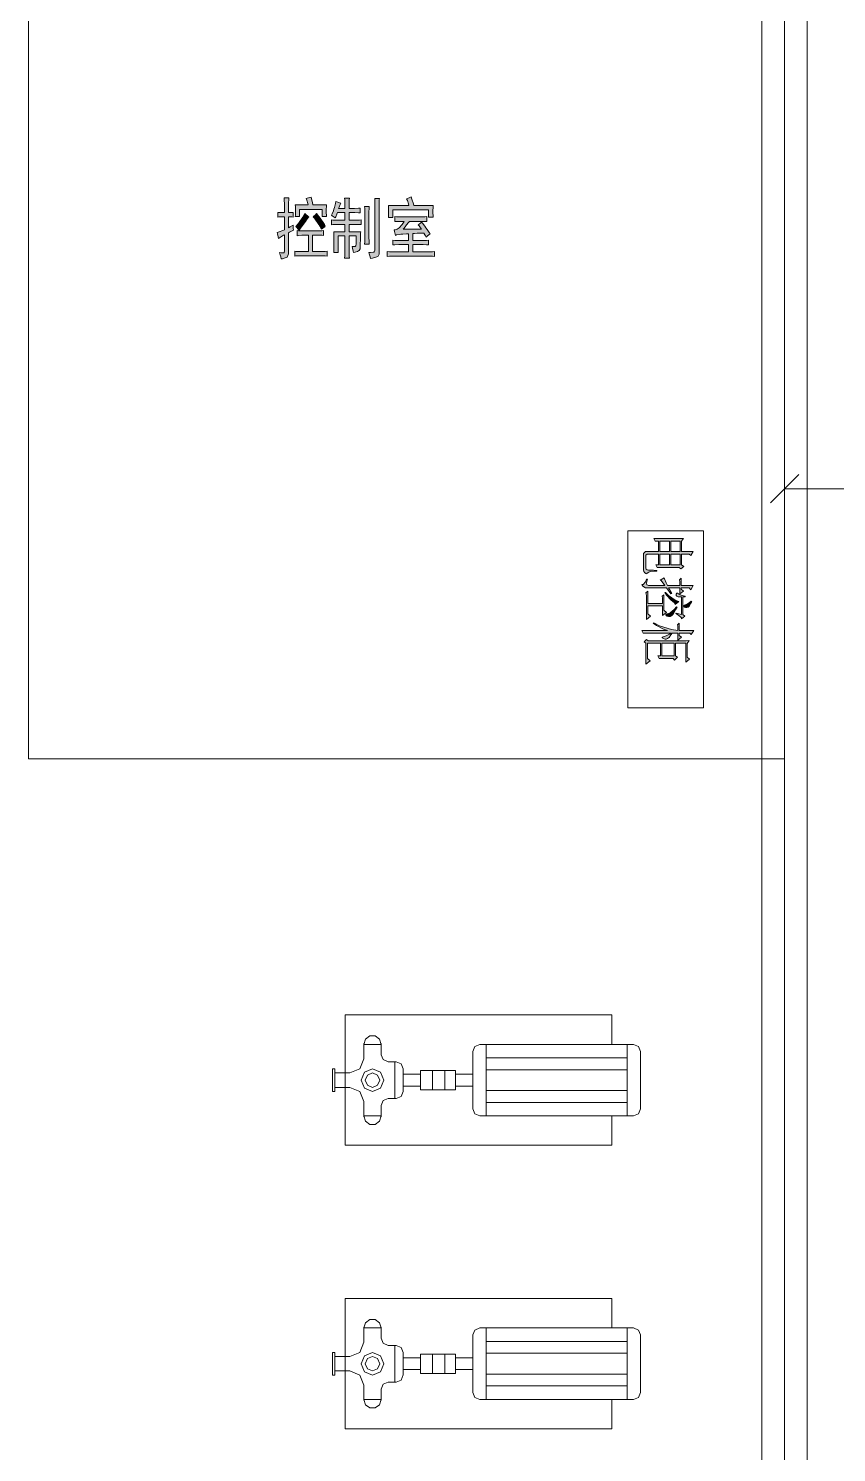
# Model space of a CAD drawing. Header units: millimetres. Extents: x 117 to 78452272, y 10 to 169749766.
# Drawn here: x 78442415 to 78446691, y 169689027 to 169696562 of the extents above; entities that cross this region are included whole.
import ezdxf

# ---------------------------------------------------------------- set-up
doc = ezdxf.new("R2010")
doc.units = ezdxf.units.MM

msp = doc.modelspace()

# ---------------------------------------------------------------- hatches: boundary and pattern name
h = msp.add_hatch(color=0)
h.dxf.hatch_style = 2
h.paths.add_polyline_path([(78443737.767, 169695450.155), (78443736.905, 169695459.636), (78443733.026, 169695476.01), (78443730.01, 169695482.043), (78443741.214, 169695485.921), (78443761.036, 169695492.816), (78443769.224, 169695496.263), (78443769.224, 169695565.21), (78443761.467, 169695565.21), (78443753.28, 169695565.21), (78443739.49, 169695564.348), (78443734.75, 169695563.918), (78443734.75, 169695588.911), (78443739.49, 169695588.48), (78443753.28, 169695587.618), (78443761.467, 169695587.618), (78443769.224, 169695587.618), (78443769.224, 169695619.937), (78443769.224, 169695632.002), (78443768.362, 169695654.841), (78443767.069, 169695666.045), (78443792.924, 169695666.045), (78443792.062, 169695657.857), (78443790.769, 169695637.604), (78443790.769, 169695625.539), (78443790.769, 169695587.618), (78443796.802, 169695587.618), (78443809.299, 169695588.48), (78443815.332, 169695588.911), (78443815.332, 169695563.918), (78443809.299, 169695564.348), (78443796.802, 169695565.21), (78443790.769, 169695565.21), (78443790.769, 169695506.175), (78443799.388, 169695511.777), (78443811.454, 169695519.533), (78443815.332, 169695521.688), (78443815.332, 169695518.671), (78443816.194, 169695505.313), (78443816.625, 169695494.971), (78443809.73, 169695491.523), (78443796.802, 169695484.198), (78443790.769, 169695480.75), (78443790.769, 169695383.794), (78443790.338, 169695369.143), (78443784.306, 169695352.337), (78443779.135, 169695350.182), (78443773.533, 169695348.028), (78443759.743, 169695343.719), (78443751.556, 169695341.995), (78443749.832, 169695353.199), (78443745.092, 169695370.005), (78443742.507, 169695375.607), (78443751.556, 169695373.883), (78443762.76, 169695373.883), (78443765.345, 169695374.745), (78443767.931, 169695376.037), (78443770.085, 169695384.656), (78443769.224, 169695392.412), (78443769.224, 169695469.546), (78443764.914, 169695467.392), (78443748.97, 169695457.481)])
h = msp.add_hatch(color=0)
h.dxf.hatch_style = 2
h.paths.add_polyline_path([(78443895.051, 169695628.124), (78443893.759, 169695635.881), (78443888.588, 169695653.117), (78443885.14, 169695662.167), (78443890.311, 169695663.459), (78443903.239, 169695666.907), (78443910.995, 169695669.061), (78443913.15, 169695660.443), (78443917.89, 169695640.19), (78443920.045, 169695628.124), (78443992.008, 169695628.124), (78443991.146, 169695620.799), (78443990.715, 169695604.424), (78443990.715, 169695596.236), (78443990.715, 169695587.618), (78443991.146, 169695572.967), (78443992.008, 169695566.503), (78443969.6, 169695566.503), (78443969.6, 169695603.131), (78443849.374, 169695603.131), (78443849.374, 169695566.503), (78443826.536, 169695566.503), (78443827.397, 169695573.398), (78443827.828, 169695587.618), (78443827.828, 169695594.513), (78443827.828, 169695602.269), (78443827.397, 169695619.075), (78443826.536, 169695628.124)])
h = msp.add_hatch(color=0)
h.dxf.hatch_style = 2
h.paths.add_polyline_path([(78444066.988, 169695636.743), (78444063.971, 169695629.848), (78444058.369, 169695616.489), (78444055.784, 169695610.026), (78444088.533, 169695610.026), (78444088.533, 169695627.693), (78444088.103, 169695654.841), (78444087.241, 169695664.752), (78444113.096, 169695664.752), (78444112.665, 169695655.703), (78444112.234, 169695628.124), (78444112.234, 169695610.026), (78444129.04, 169695610.026), (78444140.244, 169695610.026), (78444160.497, 169695610.888), (78444169.546, 169695611.318), (78444169.546, 169695586.325), (78444161.789, 169695586.756), (78444141.967, 169695587.618), (78444129.901, 169695587.618), (78444112.234, 169695587.618), (78444112.234, 169695546.681), (78444140.244, 169695546.681), (78444148.862, 169695546.681), (78444166.529, 169695547.543), (78444176.01, 169695548.404), (78444176.01, 169695524.273), (78444112.234, 169695524.273), (78444112.234, 169695486.352), (78444172.993, 169695486.352), (78444172.131, 169695478.165), (78444171.27, 169695454.895), (78444171.27, 169695440.244), (78444170.839, 169695425.162), (78444170.408, 169695405.34), (78444169.977, 169695400.169), (78444169.546, 169695394.998), (78444164.806, 169695387.241), (78444160.497, 169695384.656), (78444155.757, 169695382.07), (78444142.829, 169695377.761), (78444134.642, 169695375.607), (78444133.349, 169695383.363), (78444129.471, 169695399.307), (78444126.885, 169695407.925), (78444134.211, 169695407.925), (78444142.829, 169695408.787), (78444144.553, 169695410.08), (78444146.276, 169695410.942), (78444148, 169695421.715), (78444148, 169695431.626), (78444148, 169695463.945), (78444112.234, 169695463.945), (78444112.234, 169695386.81), (78444112.234, 169695374.745), (78444112.665, 169695354.492), (78444113.096, 169695345.873), (78444087.241, 169695345.873), (78444088.103, 169695359.232), (78444088.533, 169695379.916), (78444088.533, 169695386.81), (78444088.533, 169695463.945), (78444053.629, 169695463.945), (78444053.629, 169695375.607), (78444029.929, 169695375.607), (78444030.79, 169695384.656), (78444031.221, 169695403.616), (78444031.221, 169695413.527), (78444031.221, 169695444.122), (78444031.221, 169695457.481), (78444030.79, 169695478.596), (78444029.929, 169695486.352), (78444088.533, 169695486.352), (78444088.533, 169695524.273), (78444052.767, 169695524.273), (78444042.425, 169695524.273), (78444025.189, 169695523.842), (78444017.863, 169695522.98), (78444017.863, 169695548.404), (78444025.189, 169695547.543), (78444042.425, 169695546.681), (78444052.767, 169695546.681), (78444088.533, 169695546.681), (78444088.533, 169695587.618), (78444049.32, 169695587.618), (78444046.303, 169695579), (78444040.702, 169695565.21), (78444038.116, 169695559.608), (78444032.945, 169695563.918), (78444022.603, 169695570.812), (78444017.863, 169695573.398), (78444021.741, 169695580.723), (78444028.205, 169695596.667), (78444031.221, 169695605.716), (78444034.238, 169695615.197), (78444038.978, 169695635.45), (78444041.132, 169695646.654), (78444047.165, 169695643.637), (78444060.093, 169695638.897)])
h = msp.add_hatch(color=0)
h.dxf.hatch_style = 2
h.paths.add_polyline_path([(78444271.673, 169695662.167), (78444271.242, 169695654.841), (78444270.381, 169695634.588), (78444270.381, 169695621.229), (78444270.381, 169695378.192), (78444270.381, 169695368.281), (78444264.779, 169695356.215), (78444258.746, 169695353.63), (78444252.713, 169695351.475), (78444235.907, 169695346.735), (78444224.703, 169695344.58), (78444222.98, 169695353.63), (78444218.24, 169695370.005), (78444215.654, 169695376.899), (78444225.134, 169695376.899), (78444238.062, 169695377.761), (78444241.509, 169695378.192), (78444244.526, 169695379.054), (78444247.973, 169695388.103), (78444247.973, 169695396.721), (78444247.973, 169695621.229), (78444247.973, 169695633.295), (78444247.542, 169695653.548), (78444247.111, 169695662.167)])
h = msp.add_hatch(color=0)
h.dxf.hatch_style = 2
h.paths.add_polyline_path([(78444439.3, 169695670.354), (78444444.04, 169695657.857), (78444452.228, 169695634.588), (78444454.813, 169695624.246), (78444556.079, 169695624.246), (78444555.648, 169695615.197), (78444554.786, 169695598.822), (78444554.786, 169695591.927), (78444554.786, 169695585.463), (78444555.648, 169695571.243), (78444556.079, 169695563.918), (78444531.086, 169695563.918), (78444531.086, 169695601.838), (78444343.637, 169695601.838), (78444343.637, 169695562.194), (78444319.074, 169695562.194), (78444319.505, 169695569.519), (78444319.936, 169695583.309), (78444319.936, 169695590.203), (78444319.936, 169695597.96), (78444319.505, 169695615.197), (78444319.074, 169695624.246), (78444428.096, 169695624.246), (78444426.373, 169695633.295), (78444419.909, 169695651.394), (78444415.6, 169695660.443), (78444420.771, 169695662.167), (78444432.406, 169695666.907)])
h = msp.add_hatch(color=0)
h.dxf.hatch_style = 2
h.paths.add_polyline_path([(78443898.499, 169695565.21), (78443895.051, 169695561.763), (78443886.433, 169695549.697), (78443880.831, 169695541.079), (78443875.229, 169695532.891), (78443857.993, 169695509.622), (78443846.789, 169695494.971), (78443829.121, 169695514.362), (78443842.91, 169695529.444), (78443867.042, 169695563.918), (78443877.384, 169695583.309), (78443882.986, 169695577.707), (78443893.759, 169695568.658)])
h = msp.add_hatch(color=0)
h.dxf.hatch_style = 2
h.paths.add_polyline_path([(78443939.005, 169695582.016), (78443957.534, 169695557.454), (78443980.804, 169695524.273), (78443985.113, 169695516.086), (78443982.528, 169695513.069), (78443972.617, 169695504.882), (78443966.153, 169695499.28), (78443951.502, 169695524.273), (78443929.094, 169695557.454), (78443920.907, 169695565.21), (78443924.354, 169695567.796), (78443933.403, 169695576.414)])
h = msp.add_hatch(color=0)
h.dxf.hatch_style = 2
h.paths.add_polyline_path([(78444217.809, 169695619.937), (78444217.378, 169695610.026), (78444216.516, 169695592.358), (78444216.516, 169695584.602), (78444216.516, 169695468.254), (78444216.516, 169695458.343), (78444217.378, 169695434.642), (78444217.809, 169695420.422), (78444193.246, 169695420.422), (78444194.108, 169695432.488), (78444195.401, 169695456.188), (78444195.401, 169695468.254), (78444195.401, 169695584.602), (78444195.401, 169695591.927), (78444194.108, 169695609.164), (78444193.246, 169695619.937)])
h = msp.add_hatch(color=0)
h.dxf.hatch_style = 2
h.paths.add_polyline_path([(78444489.718, 169695565.21), (78444495.75, 169695565.21), (78444512.556, 169695565.641), (78444523.329, 169695566.503), (78444523.329, 169695539.786), (78444513.418, 169695540.648), (78444496.612, 169695541.079), (78444489.718, 169695541.079), (78444431.113, 169695541.079), (78444425.511, 169695535.046), (78444415.6, 169695522.98), (78444411.722, 169695517.378), (78444407.412, 169695511.777), (78444400.518, 169695502.727), (78444397.501, 169695499.28), (78444406.12, 169695499.28), (78444425.08, 169695499.28), (78444435.853, 169695499.711), (78444446.626, 169695500.142), (78444475.497, 169695500.573), (78444494.027, 169695500.573), (78444490.149, 169695506.175), (78444481.961, 169695517.378), (78444477.221, 169695522.98), (78444481.961, 169695525.997), (78444491.01, 169695532.891), (78444495.32, 169695537.201), (78444500.491, 169695531.599), (78444511.694, 169695516.517), (78444517.727, 169695507.036), (78444523.76, 169695497.556), (78444535.395, 169695481.612), (78444540.135, 169695475.149), (78444534.533, 169695470.839), (78444524.622, 169695462.652), (78444519.882, 169695458.343), (78444515.573, 169695464.806), (78444509.54, 169695475.149), (78444507.816, 169695479.458), (78444495.75, 169695478.596), (78444479.376, 169695478.165), (78444475.066, 169695478.165), (78444470.757, 169695478.165), (78444457.83, 169695477.303), (78444449.211, 169695476.441), (78444449.211, 169695440.244), (78444494.027, 169695440.244), (78444502.645, 169695440.244), (78444521.605, 169695440.675), (78444532.378, 169695441.537), (78444532.378, 169695416.113), (78444521.605, 169695416.975), (78444502.645, 169695417.836), (78444494.027, 169695417.836), (78444449.211, 169695417.836), (78444449.211, 169695379.916), (78444519.882, 169695379.916), (78444531.086, 169695379.916), (78444552.632, 169695380.347), (78444562.543, 169695381.208), (78444562.543, 169695355.784), (78444552.632, 169695356.646), (78444531.086, 169695357.077), (78444519.882, 169695357.077), (78444356.133, 169695357.077), (78444346.222, 169695357.077), (78444325.107, 169695356.646), (78444313.472, 169695355.784), (78444313.472, 169695381.208), (78444325.107, 169695380.347), (78444346.222, 169695379.916), (78444356.133, 169695379.916), (78444425.511, 169695379.916), (78444425.511, 169695417.836), (78444386.297, 169695417.836), (78444375.094, 169695417.836), (78444353.548, 169695416.975), (78444343.637, 169695416.113), (78444343.637, 169695441.537), (78444353.548, 169695440.675), (78444375.525, 169695440.244), (78444387.59, 169695440.244), (78444425.511, 169695440.244), (78444425.511, 169695475.149), (78444415.169, 169695474.718), (78444394.916, 169695472.994), (78444385.005, 169695472.563), (78444375.525, 169695471.701), (78444361.735, 169695469.116), (78444356.995, 169695466.961), (78444355.271, 169695472.994), (78444352.255, 169695488.076), (78444350.531, 169695496.263), (78444355.271, 169695497.125), (78444365.613, 169695500.573), (78444371.215, 169695503.158), (78444376.386, 169695506.175), (78444391.899, 169695525.135), (78444402.241, 169695541.079), (78444390.607, 169695541.079), (78444381.126, 169695541.079), (78444362.166, 169695540.648), (78444352.686, 169695539.786), (78444352.686, 169695566.503), (78444362.166, 169695565.641), (78444381.126, 169695565.21), (78444390.607, 169695565.21)])
h = msp.add_hatch(color=0)
h.dxf.hatch_style = 2
h.paths.add_polyline_path([(78443938.143, 169695490.662), (78443948.054, 169695490.662), (78443966.584, 169695491.523), (78443975.202, 169695491.954), (78443975.202, 169695466.961), (78443966.584, 169695467.392), (78443948.485, 169695468.254), (78443939.005, 169695468.254), (78443917.89, 169695468.254), (78443917.89, 169695381.208), (78443954.949, 169695381.208), (78443964.86, 169695381.208), (78443985.113, 169695382.501), (78443995.455, 169695383.794), (78443995.455, 169695357.077), (78443985.113, 169695357.939), (78443966.153, 169695358.801), (78443957.104, 169695358.801), (78443863.595, 169695358.801), (78443850.236, 169695358.801), (78443829.983, 169695357.939), (78443823.519, 169695357.077), (78443823.519, 169695383.794), (78443829.983, 169695382.501), (78443848.512, 169695381.208), (78443860.578, 169695381.208), (78443896.344, 169695381.208), (78443896.344, 169695468.254), (78443870.489, 169695468.254), (78443860.578, 169695468.254), (78443843.772, 169695466.961), (78443836.878, 169695465.237), (78443836.878, 169695491.954), (78443842.91, 169695491.523), (78443859.285, 169695490.662), (78443869.627, 169695490.662)])
h = msp.add_hatch(color=0)
h.paths.add_polyline_path([(78445870.808, 169693794.139), (78445887.614, 169693794.139), (78445918.64, 169693794.57), (78445932.429, 169693795.001), (78445919.933, 169693773.455), (78445911.745, 169693780.781), (78445870.808, 169693780.781), (78445870.808, 169693724.331), (78445882.443, 169693714.851), (78445866.068, 169693701.923), (78445858.312, 169693710.111), (78445811.772, 169693710.111), (78445753.599, 169693709.68), (78445741.964, 169693709.249), (78445733.776, 169693723.469), (78445747.997, 169693723.469), (78445747.997, 169693780.781), (78445695.425, 169693780.781), (78445688.961, 169693780.781), (78445682.497, 169693775.179), (78445682.497, 169693769.577), (78445682.497, 169693705.801), (78445683.359, 169693701.492), (78445689.392, 169693696.752), (78445694.994, 169693696.321), (78445700.596, 169693695.89), (78445722.573, 169693695.028), (78445739.809, 169693694.597), (78445739.809, 169693689.857), (78445725.158, 169693689.857), (78445705.767, 169693688.134), (78445701.458, 169693686.41), (78445696.717, 169693685.117), (78445688.961, 169693679.946), (78445686.375, 169693676.93), (78445681.635, 169693678.653), (78445674.741, 169693683.394), (78445672.586, 169693685.979), (78445670.862, 169693688.996), (78445668.708, 169693696.752), (78445668.708, 169693701.923), (78445668.708, 169693774.317), (78445668.708, 169693784.228), (78445680.343, 169693794.139), (78445691.977, 169693794.139), (78445747.997, 169693794.139), (78445747.997, 169693849.728), (78445731.622, 169693849.728), (78445723.434, 169693863.517), (78445743.257, 169693863.086), (78445783.763, 169693862.655), (78445804.878, 169693862.655), (78445825.562, 169693862.655), (78445863.913, 169693863.086), (78445881.15, 169693863.517), (78445870.808, 169693848.866)])
h.paths.add_polyline_path([(78445807.032, 169693780.781), (78445754.891, 169693780.781), (78445754.891, 169693723.469), (78445807.032, 169693723.469)])
h.paths.add_polyline_path([(78445807.032, 169693849.728), (78445754.891, 169693849.728), (78445754.891, 169693794.139), (78445807.032, 169693794.139)])
h.paths.add_polyline_path([(78445863.913, 169693780.781), (78445813.927, 169693780.781), (78445813.927, 169693723.469), (78445863.913, 169693723.469)])
h.paths.add_polyline_path([(78445863.913, 169693849.728), (78445813.927, 169693849.728), (78445813.927, 169693794.139), (78445863.913, 169693794.139)])
h = msp.add_hatch(color=0)
h.dxf.hatch_style = 2
h.paths.add_polyline_path([(78445813.927, 169693570.924), (78445790.657, 169693601.519), (78445689.823, 169693601.519), (78445680.343, 169693601.95), (78445665.691, 169693610.569), (78445660.52, 169693619.187), (78445666.984, 169693619.187), (78445679.05, 169693633.407), (78445685.083, 169693648.058), (78445689.823, 169693648.058), (78445687.237, 169693637.716), (78445685.514, 169693624.358), (78445686.375, 169693620.911), (78445686.806, 169693617.894), (78445695.425, 169693614.447), (78445703.612, 169693614.447), (78445782.47, 169693614.447), (78445773.421, 169693627.374), (78445760.493, 169693642.026), (78445757.046, 169693643.318), (78445778.161, 169693654.522), (78445779.884, 169693648.92), (78445788.934, 169693629.098), (78445796.69, 169693614.447), (78445861.759, 169693614.447), (78445861.759, 169693633.838), (78445859.173, 169693645.042), (78445868.654, 169693652.798), (78445868.654, 169693614.447), (78445889.338, 169693614.447), (78445921.656, 169693614.878), (78445932.429, 169693615.309), (78445919.933, 169693592.039), (78445910.453, 169693601.519), (78445868.654, 169693601.519), (78445868.654, 169693594.194), (78445880.288, 169693584.713), (78445861.759, 169693570.062), (78445861.759, 169693601.519), (78445802.292, 169693601.519), (78445818.667, 169693572.648)])
h = msp.add_hatch(color=0)
h.dxf.hatch_style = 2
h.paths.add_polyline_path([(78445776.868, 169693565.322), (78445776.868, 169693483.448), (78445790.657, 169693472.244), (78445769.973, 169693455.438), (78445769.973, 169693506.717), (78445691.977, 169693506.717), (78445691.977, 169693464.918), (78445707.059, 169693452.853), (78445685.083, 169693435.185), (78445685.083, 169693553.257), (78445685.083, 169693559.289), (78445683.359, 169693570.493), (78445681.635, 169693575.233), (78445691.977, 169693583.852), (78445691.977, 169693519.645), (78445769.973, 169693519.645), (78445769.973, 169693547.655), (78445767.388, 169693557.566)])
h = msp.add_hatch(color=0)
h.dxf.hatch_style = 2
h.paths.add_polyline_path([(78445833.749, 169693522.23), (78445816.513, 169693536.882), (78445790.657, 169693563.598), (78445782.47, 169693576.526), (78445785.917, 169693578.25), (78445802.292, 169693561.875), (78445837.197, 169693537.313), (78445855.726, 169693529.125), (78445837.197, 169693513.181)])
h = msp.add_hatch(color=0)
h.dxf.hatch_style = 2
h.paths.add_polyline_path([(78445842.798, 169693468.366), (78445869.515, 169693460.178), (78445869.515, 169693554.118), (78445864.344, 169693554.118), (78445856.157, 169693554.549), (78445852.71, 169693554.98), (78445849.693, 169693555.411), (78445845.384, 169693557.997), (78445844.091, 169693560.151), (78445842.798, 169693562.306), (78445841.937, 169693565.322), (78445841.937, 169693567.046), (78445842.798, 169693569.2), (78445843.66, 169693570.924), (78445844.522, 169693572.217), (78445845.815, 169693573.51), (78445848.4, 169693573.51), (78445854.002, 169693570.924), (78445858.312, 169693567.908), (78445863.913, 169693564.46), (78445880.288, 169693559.289), (78445890.63, 169693557.566), (78445890.63, 169693554.118), (78445876.841, 169693554.118), (78445876.841, 169693460.178), (78445888.476, 169693452.853), (78445869.515, 169693437.771), (78445869.515, 169693443.373), (78445855.295, 169693457.162), (78445840.644, 169693465.78)])
h = msp.add_hatch(color=0)
h.dxf.hatch_style = 2
h.paths.add_polyline_path([(78445922.087, 169693531.711), (78445925.535, 169693529.987), (78445920.364, 169693520.076), (78445912.176, 169693506.717), (78445909.16, 169693503.27), (78445906.574, 169693499.823), (78445899.249, 169693497.237), (78445895.37, 169693497.668), (78445891.061, 169693498.53), (78445885.89, 169693500.254), (78445885.028, 169693501.546), (78445883.736, 169693502.839), (78445882.443, 169693504.563), (78445882.443, 169693505.856), (78445882.443, 169693507.148), (78445886.752, 169693509.734), (78445890.63, 169693511.457), (78445896.663, 169693513.612), (78445912.176, 169693523.954)])
h = msp.add_hatch(color=0)
h.dxf.hatch_style = 2
h.paths.add_polyline_path([(78445843.229, 169693501.116), (78445846.677, 169693499.392), (78445839.351, 169693485.172), (78445828.147, 169693466.211), (78445823.838, 169693461.04), (78445819.529, 169693455.869), (78445810.48, 169693450.698), (78445805.74, 169693450.267), (78445801.43, 169693450.267), (78445794.105, 169693451.56), (78445791.95, 169693453.284), (78445789.796, 169693454.576), (78445787.21, 169693456.731), (78445787.21, 169693459.316), (78445794.105, 169693464.057), (78445801.43, 169693466.642), (78445810.049, 169693470.52), (78445830.733, 169693487.757)])
h = msp.add_hatch(color=0)
h.dxf.hatch_style = 2
h.paths.add_polyline_path([(78445815.22, 169693362.36), (78445753.168, 169693362.36), (78445679.05, 169693361.929), (78445667.415, 169693361.498), (78445660.52, 169693376.58), (78445687.237, 169693376.149), (78445755.322, 169693375.718), (78445796.69, 169693375.718), (78445776.006, 169693382.613), (78445738.086, 169693402.005), (78445721.28, 169693414.501), (78445724.727, 169693416.225), (78445753.599, 169693401.574), (78445816.943, 169693381.751), (78445851.417, 169693376.58), (78445851.417, 169693398.557), (78445849.262, 169693407.175), (78445858.312, 169693414.501), (78445858.312, 169693375.718), (78445879.426, 169693375.718), (78445917.778, 169693376.149), (78445935.015, 169693376.58), (78445921.226, 169693355.034), (78445914.331, 169693362.36), (78445858.312, 169693362.36), (78445858.312, 169693350.294), (78445871.239, 169693340.383), (78445851.417, 169693324.439), (78445851.417, 169693362.36), (78445821.253, 169693362.36), (78445814.789, 169693352.88), (78445804.447, 169693339.952), (78445801, 169693336.936), (78445797.121, 169693333.92), (78445789.796, 169693330.903), (78445786.348, 169693330.903), (78445784.625, 169693330.903), (78445779.023, 169693332.196), (78445775.144, 169693333.489), (78445771.266, 169693335.212), (78445767.819, 169693337.367), (78445767.819, 169693339.521), (78445773.421, 169693342.969), (78445779.454, 169693344.692), (78445788.503, 169693347.709), (78445806.601, 169693356.327)])
h = msp.add_hatch(color=0)
h.paths.add_polyline_path([(78445826.855, 169693228.776), (78445798.414, 169693228.776), (78445760.493, 169693228.345), (78445751.444, 169693227.483), (78445744.549, 169693241.703), (78445759.631, 169693241.703), (78445759.631, 169693308.495), (78445689.823, 169693308.495), (78445689.823, 169693228.776), (78445704.905, 169693216.71), (78445682.497, 169693199.042), (78445682.497, 169693308.495), (78445672.155, 169693315.821), (78445685.945, 169693329.179), (78445694.132, 169693321.423), (78445841.075, 169693321.423), (78445860.466, 169693321.423), (78445895.37, 169693321.854), (78445910.883, 169693322.716), (78445900.11, 169693307.634), (78445900.11, 169693235.239), (78445913.038, 169693224.897), (78445893.216, 169693208.953), (78445893.216, 169693308.495), (78445838.489, 169693308.495), (78445838.489, 169693242.565), (78445849.262, 169693234.378), (78445833.749, 169693220.157)])
h.paths.add_polyline_path([(78445831.595, 169693308.495), (78445766.526, 169693308.495), (78445766.526, 169693241.703), (78445831.595, 169693241.703)])

# ---------------------------------------------------------------- linework, layer by layer
at = {"color": 0, "lineweight": 0}
for points in [[(78446535.714, 169697818.909), (78446535.714, 169687816.452)], [(78442414.85, 169697689.633), (78442414.85, 169692697.454)], [(78446415.919, 169687696.226), (78446415.919, 169697698.683)], [(78446295.693, 169697578.888), (78446295.693, 169687816.452)], [(78446295.693, 169697578.888), (78446295.693, 169687816.452)], [(78446535.714, 169697578.888), (78446535.714, 169687576.431)], [(78446415.919, 169696393.434), (78446415.919, 169696553.735)], [(78446415.919, 169696553.735), (78446415.919, 169696393.434)], [(78446415.919, 169696376.197), (78446415.919, 169696377.49)], [(78446415.919, 169696377.49), (78446415.919, 169696376.197)], [(78446415.919, 169696199.952), (78446415.919, 169696360.253)], [(78446415.919, 169696360.253), (78446415.919, 169696199.952)], [(78446415.919, 169696182.284), (78446415.919, 169696184.008)], [(78446415.919, 169696184.008), (78446415.919, 169696182.284)], [(78446415.919, 169696006.47), (78446415.919, 169696166.34)], [(78446415.919, 169696166.34), (78446415.919, 169696006.47)], [(78446415.919, 169695988.802), (78446415.919, 169695990.526)], [(78446415.919, 169695990.526), (78446415.919, 169695988.802)], [(78446415.919, 169695812.557), (78446415.919, 169695972.858)], [(78446415.919, 169695972.858), (78446415.919, 169695812.557)], [(78446415.919, 169695795.32), (78446415.919, 169695796.613)], [(78446415.919, 169695796.613), (78446415.919, 169695795.32)], [(78446415.919, 169695619.075), (78446415.919, 169695778.945)], [(78446415.919, 169695778.945), (78446415.919, 169695619.075)], [(78446415.919, 169695601.407), (78446415.919, 169695603.131)], [(78446415.919, 169695603.131), (78446415.919, 169695601.407)], [(78446415.919, 169695425.593), (78446415.919, 169695585.463)], [(78446415.919, 169695585.463), (78446415.919, 169695425.593)], [(78446415.919, 169695407.925), (78446415.919, 169695409.218)], [(78446415.919, 169695409.218), (78446415.919, 169695407.925)], [(78446415.919, 169695231.68), (78446415.919, 169695391.981)], [(78446415.919, 169695391.981), (78446415.919, 169695231.68)], [(78446415.919, 169695214.012), (78446415.919, 169695215.736)], [(78446415.919, 169695215.736), (78446415.919, 169695214.012)], [(78446415.919, 169695038.198), (78446415.919, 169695198.068)], [(78446415.919, 169695198.068), (78446415.919, 169695038.198)], [(78446415.919, 169695020.531), (78446415.919, 169695022.254)], [(78446415.919, 169695022.254), (78446415.919, 169695020.531)], [(78446415.919, 169694844.285), (78446415.919, 169695004.587)], [(78446415.919, 169695004.587), (78446415.919, 169694844.285)], [(78446415.919, 169694827.049), (78446415.919, 169694828.341)], [(78446415.919, 169694828.341), (78446415.919, 169694827.049)], [(78446415.919, 169694650.803), (78446415.919, 169694810.674)], [(78446415.919, 169694810.674), (78446415.919, 169694650.803)], [(78446415.919, 169694633.136), (78446415.919, 169694634.859)], [(78446415.919, 169694634.859), (78446415.919, 169694633.136)], [(78446415.919, 169694457.321), (78446415.919, 169694617.192)], [(78446415.919, 169694617.192), (78446415.919, 169694457.321)], [(78446415.919, 169694439.654), (78446415.919, 169694441.377)], [(78446415.919, 169694441.377), (78446415.919, 169694439.654)], [(78446415.919, 169694263.408), (78446415.919, 169694423.71)], [(78446415.919, 169694423.71), (78446415.919, 169694263.408)], [(78446490.898, 169694200.926), (78446340.939, 169694050.966)], [(78446415.919, 169694245.741), (78446415.919, 169694247.465)], [(78446415.919, 169694247.465), (78446415.919, 169694245.741)], [(78446415.919, 169694069.927), (78446415.919, 169694229.797)], [(78446415.919, 169694229.797), (78446415.919, 169694069.927)], [(78446415.919, 169694038.039), (78446415.919, 169694127.669)], [(78446415.919, 169694125.946), (78447916.373, 169694125.946)], [(78446415.919, 169694052.259), (78446415.919, 169694053.983)], [(78446415.919, 169694053.983), (78446415.919, 169694052.259)], [(78446415.919, 169693876.445), (78446415.919, 169694036.315)], [(78446415.919, 169694036.315), (78446415.919, 169693876.445)], [(78446415.919, 169693858.777), (78446415.919, 169693860.07)], [(78446415.919, 169693860.07), (78446415.919, 169693858.777)], [(78446415.919, 169693682.532), (78446415.919, 169693842.833)], [(78446415.919, 169693842.833), (78446415.919, 169693682.532)], [(78446415.919, 169693664.864), (78446415.919, 169693666.588)], [(78446415.919, 169693666.588), (78446415.919, 169693664.864)], [(78446415.919, 169693489.05), (78446415.919, 169693648.92)], [(78446415.919, 169693648.92), (78446415.919, 169693489.05)], [(78446415.919, 169693471.382), (78446415.919, 169693473.106)], [(78446415.919, 169693473.106), (78446415.919, 169693471.382)], [(78446415.919, 169693295.137), (78446415.919, 169693455.438)], [(78446415.919, 169693455.438), (78446415.919, 169693295.137)], [(78446415.919, 169693277.9), (78446415.919, 169693279.193)], [(78446415.919, 169693279.193), (78446415.919, 169693277.9)], [(78446415.919, 169693101.655), (78446415.919, 169693261.525)], [(78446415.919, 169693261.525), (78446415.919, 169693101.655)], [(78446415.919, 169693083.987), (78446415.919, 169693085.711)], [(78446415.919, 169693085.711), (78446415.919, 169693083.987)], [(78446415.919, 169692908.173), (78446415.919, 169693068.043)], [(78446415.919, 169693068.043), (78446415.919, 169692908.173)], [(78446415.919, 169692890.505), (78446415.919, 169692892.229)], [(78446415.919, 169692892.229), (78446415.919, 169692890.505)], [(78446415.919, 169692714.26), (78446415.919, 169692874.562)], [(78446415.919, 169692874.562), (78446415.919, 169692714.26)], [(78442414.85, 169692697.454), (78446415.919, 169692697.454)], [(78446415.919, 169692696.593), (78446415.919, 169692698.316)], [(78446415.919, 169692698.316), (78446415.919, 169692696.593)], [(78446415.919, 169692520.778), (78446415.919, 169692680.649)], [(78446415.919, 169692680.649), (78446415.919, 169692520.778)], [(78446415.919, 169692503.111), (78446415.919, 169692504.834)], [(78446415.919, 169692504.834), (78446415.919, 169692503.111)], [(78446415.919, 169692327.296), (78446415.919, 169692487.167)], [(78446415.919, 169692487.167), (78446415.919, 169692327.296)], [(78446415.919, 169692309.629), (78446415.919, 169692310.921)], [(78446415.919, 169692310.921), (78446415.919, 169692309.629)], [(78446415.919, 169692133.383), (78446415.919, 169692293.685)], [(78446415.919, 169692293.685), (78446415.919, 169692133.383)], [(78446415.919, 169692115.716), (78446415.919, 169692117.439)], [(78446415.919, 169692117.439), (78446415.919, 169692115.716)], [(78446415.919, 169691939.902), (78446415.919, 169692099.772)], [(78446415.919, 169692099.772), (78446415.919, 169691939.902)], [(78446415.919, 169691922.234), (78446415.919, 169691923.958)], [(78446415.919, 169691923.958), (78446415.919, 169691922.234)], [(78446415.919, 169691745.989), (78446415.919, 169691906.29)], [(78446415.919, 169691906.29), (78446415.919, 169691745.989)], [(78446415.919, 169691728.752), (78446415.919, 169691730.045)], [(78446415.919, 169691730.045), (78446415.919, 169691728.752)], [(78446415.919, 169691552.507), (78446415.919, 169691712.377)], [(78446415.919, 169691712.377), (78446415.919, 169691552.507)], [(78446415.919, 169691534.839), (78446415.919, 169691536.563)], [(78446415.919, 169691536.563), (78446415.919, 169691534.839)], [(78446415.919, 169691359.025), (78446415.919, 169691518.895)], [(78446415.919, 169691518.895), (78446415.919, 169691359.025)], [(78444090.688, 169691342.219), (78444090.688, 169690652.32)], [(78444090.688, 169691342.219), (78445501.081, 169691342.219)], [(78445501.081, 169691342.219), (78445501.081, 169691186.658)], [(78446415.919, 169691341.357), (78446415.919, 169691343.081)], [(78446415.919, 169691343.081), (78446415.919, 169691341.357)], [(78446415.919, 169691165.112), (78446415.919, 169691325.413)], [(78446415.919, 169691325.413), (78446415.919, 169691165.112)], [(78444280.292, 169691186.658), (78444272.535, 169691214.236), (78444249.697, 169691231.473), (78444220.825, 169691231.473), (78444197.986, 169691214.236), (78444190.23, 169691186.658)], [(78444190.23, 169691190.967), (78444190.23, 169691110.385)], [(78444190.23, 169691186.658), (78444280.292, 169691186.658)], [(78444280.292, 169691190.967), (78444280.292, 169691131.931)], [(78444803.426, 169691186.658), (78444776.709, 169691175.454), (78444765.936, 169691149.168)], [(78444803.426, 169691186.658), (78445616.567, 169691186.658)], [(78444837.037, 169690807.881), (78444837.037, 169691186.658)], [(78445582.955, 169690807.881), (78445582.955, 169691186.658)], [(78445654.057, 169691149.168), (78445643.284, 169691175.454), (78445616.567, 169691186.658)], [(78444115.25, 169691035.406), (78444168.253, 169691057.382), (78444190.23, 169691110.385)], [(78444280.292, 169691131.931), (78444291.496, 169691105.645), (78444317.781, 169691094.441)], [(78444765.936, 169690845.371), (78444765.936, 169691149.168)], [(78444837.037, 169691115.125), (78445582.955, 169691115.125)], [(78445654.057, 169690845.371), (78445654.057, 169691149.168)], [(78446415.919, 169691147.444), (78446415.919, 169691149.168)], [(78446415.919, 169691149.168), (78446415.919, 169691147.444)], [(78446415.919, 169690971.63), (78446415.919, 169691131.5)], [(78446415.919, 169691131.5), (78446415.919, 169690971.63)], [(78444035.531, 169691057.382), (78444023.896, 169691057.382)], [(78444023.896, 169691057.382), (78444023.896, 169690937.157)], [(78444035.531, 169691057.382), (78444035.531, 169690937.157)], [(78444115.25, 169691035.406), (78444035.531, 169691035.406)], [(78444317.781, 169691094.441), (78444360.442, 169691094.441)], [(78444352.686, 169690899.667), (78444352.686, 169691094.441)], [(78444397.932, 169691056.952), (78444386.728, 169691083.668), (78444360.442, 169691094.441)], [(78444397.932, 169690937.587), (78444397.932, 169691056.952)], [(78444397.932, 169691028.511), (78444490.149, 169691028.511)], [(78444490.149, 169690946.206), (78444490.149, 169691048.333)], [(78444490.149, 169691048.333), (78444675.012, 169691048.333)], [(78444553.493, 169690946.206), (78444553.493, 169691048.333)], [(78444617.269, 169690946.206), (78444617.269, 169691048.333)], [(78444675.012, 169690946.206), (78444675.012, 169691048.333)], [(78444675.012, 169691028.511), (78444765.936, 169691028.511)], [(78444837.037, 169691052.211), (78445582.955, 169691052.211)], [(78444115.25, 169690959.133), (78444035.531, 169690959.133)], [(78444190.23, 169690884.154), (78444168.253, 169690937.157), (78444115.25, 169690959.133)], [(78444397.932, 169690965.597), (78444490.149, 169690965.597)], [(78444675.012, 169690965.597), (78444765.936, 169690965.597)], [(78446415.919, 169690953.962), (78446415.919, 169690955.686)], [(78446415.919, 169690955.686), (78446415.919, 169690953.962)], [(78444035.531, 169690937.157), (78444023.896, 169690937.157)], [(78444190.23, 169690884.154), (78444190.23, 169690803.141)], [(78444317.781, 169690899.667), (78444291.496, 169690888.894), (78444280.292, 169690862.177)], [(78444317.781, 169690899.667), (78444360.442, 169690899.667)], [(78444360.442, 169690899.667), (78444386.728, 169690910.87), (78444397.932, 169690937.587)], [(78444490.149, 169690946.206), (78444675.012, 169690946.206)], [(78444837.037, 169690941.897), (78445582.955, 169690941.897)], [(78444837.037, 169690878.983), (78445582.955, 169690878.983)], [(78446415.919, 169690778.148), (78446415.919, 169690938.018)], [(78446415.919, 169690938.018), (78446415.919, 169690778.148)], [(78444190.23, 169690807.881), (78444280.292, 169690807.881)], [(78444190.23, 169690807.881), (78444197.986, 169690780.303), (78444220.825, 169690762.635), (78444249.697, 169690762.635), (78444272.535, 169690780.303), (78444280.292, 169690807.881)], [(78444280.292, 169690862.177), (78444280.292, 169690803.141)], [(78444765.936, 169690845.371), (78444776.709, 169690818.654), (78444803.426, 169690807.881)], [(78444803.426, 169690807.881), (78445616.567, 169690807.881)], [(78445501.081, 169690652.32), (78445501.081, 169690807.881)], [(78445616.567, 169690807.881), (78445643.284, 169690818.654), (78445654.057, 169690845.371)], [(78446415.919, 169690760.48), (78446415.919, 169690761.773)], [(78446415.919, 169690761.773), (78446415.919, 169690760.48)], [(78446415.919, 169690584.235), (78446415.919, 169690744.536)], [(78446415.919, 169690744.536), (78446415.919, 169690584.235)], [(78444090.688, 169690652.32), (78445501.081, 169690652.32)], [(78446415.919, 169690566.567), (78446415.919, 169690568.291)], [(78446415.919, 169690568.291), (78446415.919, 169690566.567)], [(78446415.919, 169690390.753), (78446415.919, 169690550.623)], [(78446415.919, 169690550.623), (78446415.919, 169690390.753)], [(78446415.919, 169690373.086), (78446415.919, 169690374.809)], [(78446415.919, 169690374.809), (78446415.919, 169690373.086)], [(78446415.919, 169690196.84), (78446415.919, 169690357.142)], [(78446415.919, 169690357.142), (78446415.919, 169690196.84)], [(78446415.919, 169690179.603), (78446415.919, 169690180.896)], [(78446415.919, 169690180.896), (78446415.919, 169690179.603)], [(78446415.919, 169690003.358), (78446415.919, 169690163.229)], [(78446415.919, 169690163.229), (78446415.919, 169690003.358)], [(78446415.919, 169689985.691), (78446415.919, 169689987.414)], [(78446415.919, 169689987.414), (78446415.919, 169689985.691)], [(78446415.919, 169689809.876), (78446415.919, 169689969.747)], [(78446415.919, 169689969.747), (78446415.919, 169689809.876)], [(78444090.688, 169689841.764), (78444090.688, 169689151.865)], [(78444090.688, 169689841.764), (78445501.081, 169689841.764)], [(78445501.081, 169689841.764), (78445501.081, 169689686.203)], [(78446415.919, 169689792.209), (78446415.919, 169689793.502)], [(78446415.919, 169689793.502), (78446415.919, 169689792.209)], [(78446415.919, 169689615.963), (78446415.919, 169689776.265)], [(78446415.919, 169689776.265), (78446415.919, 169689615.963)], [(78444280.292, 169689686.203), (78444272.535, 169689713.782), (78444249.697, 169689731.018), (78444220.825, 169689731.018), (78444197.986, 169689713.782), (78444190.23, 169689686.203)], [(78444190.23, 169689690.943), (78444190.23, 169689609.931)], [(78444190.23, 169689686.203), (78444280.292, 169689686.203)], [(78444280.292, 169689690.943), (78444280.292, 169689631.477)], [(78444803.426, 169689686.203), (78444776.709, 169689674.999), (78444765.936, 169689648.713)], [(78444803.426, 169689686.203), (78445616.567, 169689686.203)], [(78444837.037, 169689307.427), (78444837.037, 169689686.203)], [(78445582.955, 169689307.427), (78445582.955, 169689686.203)], [(78445654.057, 169689648.713), (78445643.284, 169689674.999), (78445616.567, 169689686.203)], [(78444115.25, 169689534.951), (78444168.253, 169689556.928), (78444190.23, 169689609.931)], [(78444280.292, 169689631.477), (78444291.496, 169689605.191), (78444317.781, 169689593.987)], [(78444317.781, 169689593.987), (78444360.442, 169689593.987)], [(78444352.686, 169689399.643), (78444352.686, 169689593.987)], [(78444397.932, 169689556.497), (78444386.728, 169689583.214), (78444360.442, 169689593.987)], [(78444765.936, 169689344.916), (78444765.936, 169689648.713)], [(78444837.037, 169689614.671), (78445582.955, 169689614.671)], [(78445654.057, 169689344.916), (78445654.057, 169689648.713)], [(78446415.919, 169689598.296), (78446415.919, 169689600.019)], [(78446415.919, 169689600.019), (78446415.919, 169689598.296)], [(78444035.531, 169689556.928), (78444023.896, 169689556.928)], [(78444023.896, 169689556.928), (78444023.896, 169689436.702)], [(78444035.531, 169689556.928), (78444035.531, 169689436.702)], [(78444115.25, 169689534.951), (78444035.531, 169689534.951)], [(78444397.932, 169689437.133), (78444397.932, 169689556.497)], [(78444397.932, 169689528.056), (78444490.149, 169689528.056)], [(78444490.149, 169689445.751), (78444490.149, 169689547.878)], [(78444490.149, 169689547.878), (78444675.012, 169689547.878)], [(78444553.493, 169689445.751), (78444553.493, 169689547.878)], [(78444617.269, 169689445.751), (78444617.269, 169689547.878)], [(78444675.012, 169689445.751), (78444675.012, 169689547.878)], [(78444675.012, 169689528.056), (78444765.936, 169689528.056)], [(78444837.037, 169689551.757), (78445582.955, 169689551.757)], [(78446415.919, 169689422.482), (78446415.919, 169689582.352)], [(78446415.919, 169689582.352), (78446415.919, 169689422.482)], [(78444115.25, 169689458.679), (78444035.531, 169689458.679)], [(78444190.23, 169689383.699), (78444168.253, 169689436.702), (78444115.25, 169689458.679)], [(78444397.932, 169689465.573), (78444490.149, 169689465.573)], [(78444490.149, 169689445.751), (78444675.012, 169689445.751)], [(78444675.012, 169689465.573), (78444765.936, 169689465.573)], [(78444035.531, 169689436.702), (78444023.896, 169689436.702)], [(78444190.23, 169689383.699), (78444190.23, 169689303.117)], [(78444317.781, 169689399.643), (78444291.496, 169689388.439), (78444280.292, 169689362.153)], [(78444317.781, 169689399.643), (78444360.442, 169689399.643)], [(78444360.442, 169689399.643), (78444386.728, 169689410.416), (78444397.932, 169689437.133)], [(78444837.037, 169689441.873), (78445582.955, 169689441.873)], [(78444837.037, 169689378.959), (78445582.955, 169689378.959)], [(78446415.919, 169689404.814), (78446415.919, 169689406.538)], [(78446415.919, 169689406.538), (78446415.919, 169689404.814)], [(78446415.919, 169689228.569), (78446415.919, 169689388.87)], [(78446415.919, 169689388.87), (78446415.919, 169689228.569)], [(78444190.23, 169689307.427), (78444280.292, 169689307.427)], [(78444190.23, 169689307.427), (78444197.986, 169689279.848), (78444220.825, 169689262.611), (78444249.697, 169689262.611), (78444272.535, 169689279.848), (78444280.292, 169689307.427)], [(78444280.292, 169689362.153), (78444280.292, 169689303.117)], [(78444765.936, 169689344.916), (78444776.709, 169689318.63), (78444803.426, 169689307.427)], [(78444803.426, 169689307.427), (78445616.567, 169689307.427)], [(78445501.081, 169689151.865), (78445501.081, 169689307.427)], [(78445616.567, 169689307.427), (78445643.284, 169689318.63), (78445654.057, 169689344.916)], [(78444090.688, 169689151.865), (78445501.081, 169689151.865)], [(78446415.919, 169689211.332), (78446415.919, 169689212.625)], [(78446415.919, 169689212.625), (78446415.919, 169689211.332)], [(78446415.919, 169689035.087), (78446415.919, 169689194.957)], [(78446415.919, 169689194.957), (78446415.919, 169689035.087)]]:
    msp.add_lwpolyline(points, dxfattribs=at)
for points in [[(78443737.767, 169695450.155), (78443736.905, 169695459.636), (78443733.026, 169695476.01), (78443730.01, 169695482.043), (78443741.214, 169695485.921), (78443761.036, 169695492.816), (78443769.224, 169695496.263), (78443769.224, 169695565.21), (78443761.467, 169695565.21), (78443753.28, 169695565.21), (78443739.49, 169695564.348), (78443734.75, 169695563.918), (78443734.75, 169695588.911), (78443739.49, 169695588.48), (78443753.28, 169695587.618), (78443761.467, 169695587.618), (78443769.224, 169695587.618), (78443769.224, 169695619.937), (78443769.224, 169695632.002), (78443768.362, 169695654.841), (78443767.069, 169695666.045), (78443792.924, 169695666.045), (78443792.062, 169695657.857), (78443790.769, 169695637.604), (78443790.769, 169695625.539), (78443790.769, 169695587.618), (78443796.802, 169695587.618), (78443809.299, 169695588.48), (78443815.332, 169695588.911), (78443815.332, 169695563.918), (78443809.299, 169695564.348), (78443796.802, 169695565.21), (78443790.769, 169695565.21), (78443790.769, 169695506.175), (78443799.388, 169695511.777), (78443811.454, 169695519.533), (78443815.332, 169695521.688), (78443815.332, 169695518.671), (78443816.194, 169695505.313), (78443816.625, 169695494.971), (78443809.73, 169695491.523), (78443796.802, 169695484.198), (78443790.769, 169695480.75), (78443790.769, 169695383.794), (78443790.338, 169695369.143), (78443784.306, 169695352.337), (78443779.135, 169695350.182), (78443773.533, 169695348.028), (78443759.743, 169695343.719), (78443751.556, 169695341.995), (78443749.832, 169695353.199), (78443745.092, 169695370.005), (78443742.507, 169695375.607), (78443751.556, 169695373.883), (78443762.76, 169695373.883), (78443765.345, 169695374.745), (78443767.931, 169695376.037), (78443770.085, 169695384.656), (78443769.224, 169695392.412), (78443769.224, 169695469.546), (78443764.914, 169695467.392), (78443748.97, 169695457.481)], [(78443895.051, 169695628.124), (78443893.759, 169695635.881), (78443888.588, 169695653.117), (78443885.14, 169695662.167), (78443890.311, 169695663.459), (78443903.239, 169695666.907), (78443910.995, 169695669.061), (78443913.15, 169695660.443), (78443917.89, 169695640.19), (78443920.045, 169695628.124), (78443992.008, 169695628.124), (78443991.146, 169695620.799), (78443990.715, 169695604.424), (78443990.715, 169695596.236), (78443990.715, 169695587.618), (78443991.146, 169695572.967), (78443992.008, 169695566.503), (78443969.6, 169695566.503), (78443969.6, 169695603.131), (78443849.374, 169695603.131), (78443849.374, 169695566.503), (78443826.536, 169695566.503), (78443827.397, 169695573.398), (78443827.828, 169695587.618), (78443827.828, 169695594.513), (78443827.828, 169695602.269), (78443827.397, 169695619.075), (78443826.536, 169695628.124)], [(78444066.988, 169695636.743), (78444063.971, 169695629.848), (78444058.369, 169695616.489), (78444055.784, 169695610.026), (78444088.533, 169695610.026), (78444088.533, 169695627.693), (78444088.103, 169695654.841), (78444087.241, 169695664.752), (78444113.096, 169695664.752), (78444112.665, 169695655.703), (78444112.234, 169695628.124), (78444112.234, 169695610.026), (78444129.04, 169695610.026), (78444140.244, 169695610.026), (78444160.497, 169695610.888), (78444169.546, 169695611.318), (78444169.546, 169695586.325), (78444161.789, 169695586.756), (78444141.967, 169695587.618), (78444129.901, 169695587.618), (78444112.234, 169695587.618), (78444112.234, 169695546.681), (78444140.244, 169695546.681), (78444148.862, 169695546.681), (78444166.529, 169695547.543), (78444176.01, 169695548.404), (78444176.01, 169695524.273), (78444112.234, 169695524.273), (78444112.234, 169695486.352), (78444172.993, 169695486.352), (78444172.131, 169695478.165), (78444171.27, 169695454.895), (78444171.27, 169695440.244), (78444170.839, 169695425.162), (78444170.408, 169695405.34), (78444169.977, 169695400.169), (78444169.546, 169695394.998), (78444164.806, 169695387.241), (78444160.497, 169695384.656), (78444155.757, 169695382.07), (78444142.829, 169695377.761), (78444134.642, 169695375.607), (78444133.349, 169695383.363), (78444129.471, 169695399.307), (78444126.885, 169695407.925), (78444134.211, 169695407.925), (78444142.829, 169695408.787), (78444144.553, 169695410.08), (78444146.276, 169695410.942), (78444148, 169695421.715), (78444148, 169695431.626), (78444148, 169695463.945), (78444112.234, 169695463.945), (78444112.234, 169695386.81), (78444112.234, 169695374.745), (78444112.665, 169695354.492), (78444113.096, 169695345.873), (78444087.241, 169695345.873), (78444088.103, 169695359.232), (78444088.533, 169695379.916), (78444088.533, 169695386.81), (78444088.533, 169695463.945), (78444053.629, 169695463.945), (78444053.629, 169695375.607), (78444029.929, 169695375.607), (78444030.79, 169695384.656), (78444031.221, 169695403.616), (78444031.221, 169695413.527), (78444031.221, 169695444.122), (78444031.221, 169695457.481), (78444030.79, 169695478.596), (78444029.929, 169695486.352), (78444088.533, 169695486.352), (78444088.533, 169695524.273), (78444052.767, 169695524.273), (78444042.425, 169695524.273), (78444025.189, 169695523.842), (78444017.863, 169695522.98), (78444017.863, 169695548.404), (78444025.189, 169695547.543), (78444042.425, 169695546.681), (78444052.767, 169695546.681), (78444088.533, 169695546.681), (78444088.533, 169695587.618), (78444049.32, 169695587.618), (78444046.303, 169695579), (78444040.702, 169695565.21), (78444038.116, 169695559.608), (78444032.945, 169695563.918), (78444022.603, 169695570.812), (78444017.863, 169695573.398), (78444021.741, 169695580.723), (78444028.205, 169695596.667), (78444031.221, 169695605.716), (78444034.238, 169695615.197), (78444038.978, 169695635.45), (78444041.132, 169695646.654), (78444047.165, 169695643.637), (78444060.093, 169695638.897)], [(78444271.673, 169695662.167), (78444271.242, 169695654.841), (78444270.381, 169695634.588), (78444270.381, 169695621.229), (78444270.381, 169695378.192), (78444270.381, 169695368.281), (78444264.779, 169695356.215), (78444258.746, 169695353.63), (78444252.713, 169695351.475), (78444235.907, 169695346.735), (78444224.703, 169695344.58), (78444222.98, 169695353.63), (78444218.24, 169695370.005), (78444215.654, 169695376.899), (78444225.134, 169695376.899), (78444238.062, 169695377.761), (78444241.509, 169695378.192), (78444244.526, 169695379.054), (78444247.973, 169695388.103), (78444247.973, 169695396.721), (78444247.973, 169695621.229), (78444247.973, 169695633.295), (78444247.542, 169695653.548), (78444247.111, 169695662.167)], [(78444439.3, 169695670.354), (78444444.04, 169695657.857), (78444452.228, 169695634.588), (78444454.813, 169695624.246), (78444556.079, 169695624.246), (78444555.648, 169695615.197), (78444554.786, 169695598.822), (78444554.786, 169695591.927), (78444554.786, 169695585.463), (78444555.648, 169695571.243), (78444556.079, 169695563.918), (78444531.086, 169695563.918), (78444531.086, 169695601.838), (78444343.637, 169695601.838), (78444343.637, 169695562.194), (78444319.074, 169695562.194), (78444319.505, 169695569.519), (78444319.936, 169695583.309), (78444319.936, 169695590.203), (78444319.936, 169695597.96), (78444319.505, 169695615.197), (78444319.074, 169695624.246), (78444428.096, 169695624.246), (78444426.373, 169695633.295), (78444419.909, 169695651.394), (78444415.6, 169695660.443), (78444420.771, 169695662.167), (78444432.406, 169695666.907)], [(78443898.499, 169695565.21), (78443895.051, 169695561.763), (78443886.433, 169695549.697), (78443880.831, 169695541.079), (78443875.229, 169695532.891), (78443857.993, 169695509.622), (78443846.789, 169695494.971), (78443829.121, 169695514.362), (78443842.91, 169695529.444), (78443867.042, 169695563.918), (78443877.384, 169695583.309), (78443882.986, 169695577.707), (78443893.759, 169695568.658)], [(78443939.005, 169695582.016), (78443957.534, 169695557.454), (78443980.804, 169695524.273), (78443985.113, 169695516.086), (78443982.528, 169695513.069), (78443972.617, 169695504.882), (78443966.153, 169695499.28), (78443951.502, 169695524.273), (78443929.094, 169695557.454), (78443920.907, 169695565.21), (78443924.354, 169695567.796), (78443933.403, 169695576.414)], [(78444217.809, 169695619.937), (78444217.378, 169695610.026), (78444216.516, 169695592.358), (78444216.516, 169695584.602), (78444216.516, 169695468.254), (78444216.516, 169695458.343), (78444217.378, 169695434.642), (78444217.809, 169695420.422), (78444193.246, 169695420.422), (78444194.108, 169695432.488), (78444195.401, 169695456.188), (78444195.401, 169695468.254), (78444195.401, 169695584.602), (78444195.401, 169695591.927), (78444194.108, 169695609.164), (78444193.246, 169695619.937)], [(78444489.718, 169695565.21), (78444495.75, 169695565.21), (78444512.556, 169695565.641), (78444523.329, 169695566.503), (78444523.329, 169695539.786), (78444513.418, 169695540.648), (78444496.612, 169695541.079), (78444489.718, 169695541.079), (78444431.113, 169695541.079), (78444425.511, 169695535.046), (78444415.6, 169695522.98), (78444411.722, 169695517.378), (78444407.412, 169695511.777), (78444400.518, 169695502.727), (78444397.501, 169695499.28), (78444406.12, 169695499.28), (78444425.08, 169695499.28), (78444435.853, 169695499.711), (78444446.626, 169695500.142), (78444475.497, 169695500.573), (78444494.027, 169695500.573), (78444490.149, 169695506.175), (78444481.961, 169695517.378), (78444477.221, 169695522.98), (78444481.961, 169695525.997), (78444491.01, 169695532.891), (78444495.32, 169695537.201), (78444500.491, 169695531.599), (78444511.694, 169695516.517), (78444517.727, 169695507.036), (78444523.76, 169695497.556), (78444535.395, 169695481.612), (78444540.135, 169695475.149), (78444534.533, 169695470.839), (78444524.622, 169695462.652), (78444519.882, 169695458.343), (78444515.573, 169695464.806), (78444509.54, 169695475.149), (78444507.816, 169695479.458), (78444495.75, 169695478.596), (78444479.376, 169695478.165), (78444475.066, 169695478.165), (78444470.757, 169695478.165), (78444457.83, 169695477.303), (78444449.211, 169695476.441), (78444449.211, 169695440.244), (78444494.027, 169695440.244), (78444502.645, 169695440.244), (78444521.605, 169695440.675), (78444532.378, 169695441.537), (78444532.378, 169695416.113), (78444521.605, 169695416.975), (78444502.645, 169695417.836), (78444494.027, 169695417.836), (78444449.211, 169695417.836), (78444449.211, 169695379.916), (78444519.882, 169695379.916), (78444531.086, 169695379.916), (78444552.632, 169695380.347), (78444562.543, 169695381.208), (78444562.543, 169695355.784), (78444552.632, 169695356.646), (78444531.086, 169695357.077), (78444519.882, 169695357.077), (78444356.133, 169695357.077), (78444346.222, 169695357.077), (78444325.107, 169695356.646), (78444313.472, 169695355.784), (78444313.472, 169695381.208), (78444325.107, 169695380.347), (78444346.222, 169695379.916), (78444356.133, 169695379.916), (78444425.511, 169695379.916), (78444425.511, 169695417.836), (78444386.297, 169695417.836), (78444375.094, 169695417.836), (78444353.548, 169695416.975), (78444343.637, 169695416.113), (78444343.637, 169695441.537), (78444353.548, 169695440.675), (78444375.525, 169695440.244), (78444387.59, 169695440.244), (78444425.511, 169695440.244), (78444425.511, 169695475.149), (78444415.169, 169695474.718), (78444394.916, 169695472.994), (78444385.005, 169695472.563), (78444375.525, 169695471.701), (78444361.735, 169695469.116), (78444356.995, 169695466.961), (78444355.271, 169695472.994), (78444352.255, 169695488.076), (78444350.531, 169695496.263), (78444355.271, 169695497.125), (78444365.613, 169695500.573), (78444371.215, 169695503.158), (78444376.386, 169695506.175), (78444391.899, 169695525.135), (78444402.241, 169695541.079), (78444390.607, 169695541.079), (78444381.126, 169695541.079), (78444362.166, 169695540.648), (78444352.686, 169695539.786), (78444352.686, 169695566.503), (78444362.166, 169695565.641), (78444381.126, 169695565.21), (78444390.607, 169695565.21)], [(78443938.143, 169695490.662), (78443948.054, 169695490.662), (78443966.584, 169695491.523), (78443975.202, 169695491.954), (78443975.202, 169695466.961), (78443966.584, 169695467.392), (78443948.485, 169695468.254), (78443939.005, 169695468.254), (78443917.89, 169695468.254), (78443917.89, 169695381.208), (78443954.949, 169695381.208), (78443964.86, 169695381.208), (78443985.113, 169695382.501), (78443995.455, 169695383.794), (78443995.455, 169695357.077), (78443985.113, 169695357.939), (78443966.153, 169695358.801), (78443957.104, 169695358.801), (78443863.595, 169695358.801), (78443850.236, 169695358.801), (78443829.983, 169695357.939), (78443823.519, 169695357.077), (78443823.519, 169695383.794), (78443829.983, 169695382.501), (78443848.512, 169695381.208), (78443860.578, 169695381.208), (78443896.344, 169695381.208), (78443896.344, 169695468.254), (78443870.489, 169695468.254), (78443860.578, 169695468.254), (78443843.772, 169695466.961), (78443836.878, 169695465.237), (78443836.878, 169695491.954), (78443842.91, 169695491.523), (78443859.285, 169695490.662), (78443869.627, 169695490.662)], [(78445587.264, 169693903.161), (78445986.294, 169693903.161), (78445986.294, 169692966.347), (78445587.264, 169692966.347)], [(78445870.808, 169693794.139), (78445887.614, 169693794.139), (78445918.64, 169693794.57), (78445932.429, 169693795.001), (78445919.933, 169693773.455), (78445911.745, 169693780.781), (78445870.808, 169693780.781), (78445870.808, 169693724.331), (78445882.443, 169693714.851), (78445866.068, 169693701.923), (78445858.312, 169693710.111), (78445811.772, 169693710.111), (78445753.599, 169693709.68), (78445741.964, 169693709.249), (78445733.776, 169693723.469), (78445747.997, 169693723.469), (78445747.997, 169693780.781), (78445695.425, 169693780.781), (78445688.961, 169693780.781), (78445682.497, 169693775.179), (78445682.497, 169693769.577), (78445682.497, 169693705.801), (78445683.359, 169693701.492), (78445689.392, 169693696.752), (78445694.994, 169693696.321), (78445700.596, 169693695.89), (78445722.573, 169693695.028), (78445739.809, 169693694.597), (78445739.809, 169693689.857), (78445725.158, 169693689.857), (78445705.767, 169693688.134), (78445701.458, 169693686.41), (78445696.717, 169693685.117), (78445688.961, 169693679.946), (78445686.375, 169693676.93), (78445681.635, 169693678.653), (78445674.741, 169693683.394), (78445672.586, 169693685.979), (78445670.862, 169693688.996), (78445668.708, 169693696.752), (78445668.708, 169693701.923), (78445668.708, 169693774.317), (78445668.708, 169693784.228), (78445680.343, 169693794.139), (78445691.977, 169693794.139), (78445747.997, 169693794.139), (78445747.997, 169693849.728), (78445731.622, 169693849.728), (78445723.434, 169693863.517), (78445743.257, 169693863.086), (78445783.763, 169693862.655), (78445804.878, 169693862.655), (78445825.562, 169693862.655), (78445863.913, 169693863.086), (78445881.15, 169693863.517), (78445870.808, 169693848.866)], [(78445807.032, 169693849.728), (78445754.891, 169693849.728), (78445754.891, 169693794.139), (78445807.032, 169693794.139)], [(78445863.913, 169693849.728), (78445813.927, 169693849.728), (78445813.927, 169693794.139), (78445863.913, 169693794.139)], [(78445807.032, 169693780.781), (78445754.891, 169693780.781), (78445754.891, 169693723.469), (78445807.032, 169693723.469)], [(78445863.913, 169693780.781), (78445813.927, 169693780.781), (78445813.927, 169693723.469), (78445863.913, 169693723.469)], [(78445813.927, 169693570.924), (78445790.657, 169693601.519), (78445689.823, 169693601.519), (78445680.343, 169693601.95), (78445665.691, 169693610.569), (78445660.52, 169693619.187), (78445666.984, 169693619.187), (78445679.05, 169693633.407), (78445685.083, 169693648.058), (78445689.823, 169693648.058), (78445687.237, 169693637.716), (78445685.514, 169693624.358), (78445686.375, 169693620.911), (78445686.806, 169693617.894), (78445695.425, 169693614.447), (78445703.612, 169693614.447), (78445782.47, 169693614.447), (78445773.421, 169693627.374), (78445760.493, 169693642.026), (78445757.046, 169693643.318), (78445778.161, 169693654.522), (78445779.884, 169693648.92), (78445788.934, 169693629.098), (78445796.69, 169693614.447), (78445861.759, 169693614.447), (78445861.759, 169693633.838), (78445859.173, 169693645.042), (78445868.654, 169693652.798), (78445868.654, 169693614.447), (78445889.338, 169693614.447), (78445921.656, 169693614.878), (78445932.429, 169693615.309), (78445919.933, 169693592.039), (78445910.453, 169693601.519), (78445868.654, 169693601.519), (78445868.654, 169693594.194), (78445880.288, 169693584.713), (78445861.759, 169693570.062), (78445861.759, 169693601.519), (78445802.292, 169693601.519), (78445818.667, 169693572.648)], [(78445776.868, 169693565.322), (78445776.868, 169693483.448), (78445790.657, 169693472.244), (78445769.973, 169693455.438), (78445769.973, 169693506.717), (78445691.977, 169693506.717), (78445691.977, 169693464.918), (78445707.059, 169693452.853), (78445685.083, 169693435.185), (78445685.083, 169693553.257), (78445685.083, 169693559.289), (78445683.359, 169693570.493), (78445681.635, 169693575.233), (78445691.977, 169693583.852), (78445691.977, 169693519.645), (78445769.973, 169693519.645), (78445769.973, 169693547.655), (78445767.388, 169693557.566)], [(78445833.749, 169693522.23), (78445816.513, 169693536.882), (78445790.657, 169693563.598), (78445782.47, 169693576.526), (78445785.917, 169693578.25), (78445802.292, 169693561.875), (78445837.197, 169693537.313), (78445855.726, 169693529.125), (78445837.197, 169693513.181)], [(78445842.798, 169693468.366), (78445869.515, 169693460.178), (78445869.515, 169693554.118), (78445864.344, 169693554.118), (78445856.157, 169693554.549), (78445852.71, 169693554.98), (78445849.693, 169693555.411), (78445845.384, 169693557.997), (78445844.091, 169693560.151), (78445842.798, 169693562.306), (78445841.937, 169693565.322), (78445841.937, 169693567.046), (78445842.798, 169693569.2), (78445843.66, 169693570.924), (78445844.522, 169693572.217), (78445845.815, 169693573.51), (78445848.4, 169693573.51), (78445854.002, 169693570.924), (78445858.312, 169693567.908), (78445863.913, 169693564.46), (78445880.288, 169693559.289), (78445890.63, 169693557.566), (78445890.63, 169693554.118), (78445876.841, 169693554.118), (78445876.841, 169693460.178), (78445888.476, 169693452.853), (78445869.515, 169693437.771), (78445869.515, 169693443.373), (78445855.295, 169693457.162), (78445840.644, 169693465.78)], [(78445922.087, 169693531.711), (78445925.535, 169693529.987), (78445920.364, 169693520.076), (78445912.176, 169693506.717), (78445909.16, 169693503.27), (78445906.574, 169693499.823), (78445899.249, 169693497.237), (78445895.37, 169693497.668), (78445891.061, 169693498.53), (78445885.89, 169693500.254), (78445885.028, 169693501.546), (78445883.736, 169693502.839), (78445882.443, 169693504.563), (78445882.443, 169693505.856), (78445882.443, 169693507.148), (78445886.752, 169693509.734), (78445890.63, 169693511.457), (78445896.663, 169693513.612), (78445912.176, 169693523.954)], [(78445843.229, 169693501.116), (78445846.677, 169693499.392), (78445839.351, 169693485.172), (78445828.147, 169693466.211), (78445823.838, 169693461.04), (78445819.529, 169693455.869), (78445810.48, 169693450.698), (78445805.74, 169693450.267), (78445801.43, 169693450.267), (78445794.105, 169693451.56), (78445791.95, 169693453.284), (78445789.796, 169693454.576), (78445787.21, 169693456.731), (78445787.21, 169693459.316), (78445794.105, 169693464.057), (78445801.43, 169693466.642), (78445810.049, 169693470.52), (78445830.733, 169693487.757)], [(78445815.22, 169693362.36), (78445753.168, 169693362.36), (78445679.05, 169693361.929), (78445667.415, 169693361.498), (78445660.52, 169693376.58), (78445687.237, 169693376.149), (78445755.322, 169693375.718), (78445796.69, 169693375.718), (78445776.006, 169693382.613), (78445738.086, 169693402.005), (78445721.28, 169693414.501), (78445724.727, 169693416.225), (78445753.599, 169693401.574), (78445816.943, 169693381.751), (78445851.417, 169693376.58), (78445851.417, 169693398.557), (78445849.262, 169693407.175), (78445858.312, 169693414.501), (78445858.312, 169693375.718), (78445879.426, 169693375.718), (78445917.778, 169693376.149), (78445935.015, 169693376.58), (78445921.226, 169693355.034), (78445914.331, 169693362.36), (78445858.312, 169693362.36), (78445858.312, 169693350.294), (78445871.239, 169693340.383), (78445851.417, 169693324.439), (78445851.417, 169693362.36), (78445821.253, 169693362.36), (78445814.789, 169693352.88), (78445804.447, 169693339.952), (78445801, 169693336.936), (78445797.121, 169693333.92), (78445789.796, 169693330.903), (78445786.348, 169693330.903), (78445784.625, 169693330.903), (78445779.023, 169693332.196), (78445775.144, 169693333.489), (78445771.266, 169693335.212), (78445767.819, 169693337.367), (78445767.819, 169693339.521), (78445773.421, 169693342.969), (78445779.454, 169693344.692), (78445788.503, 169693347.709), (78445806.601, 169693356.327)], [(78445826.855, 169693228.776), (78445798.414, 169693228.776), (78445760.493, 169693228.345), (78445751.444, 169693227.483), (78445744.549, 169693241.703), (78445759.631, 169693241.703), (78445759.631, 169693308.495), (78445689.823, 169693308.495), (78445689.823, 169693228.776), (78445704.905, 169693216.71), (78445682.497, 169693199.042), (78445682.497, 169693308.495), (78445672.155, 169693315.821), (78445685.945, 169693329.179), (78445694.132, 169693321.423), (78445841.075, 169693321.423), (78445860.466, 169693321.423), (78445895.37, 169693321.854), (78445910.883, 169693322.716), (78445900.11, 169693307.634), (78445900.11, 169693235.239), (78445913.038, 169693224.897), (78445893.216, 169693208.953), (78445893.216, 169693308.495), (78445838.489, 169693308.495), (78445838.489, 169693242.565), (78445849.262, 169693234.378), (78445833.749, 169693220.157)], [(78445831.595, 169693308.495), (78445766.526, 169693308.495), (78445766.526, 169693241.703), (78445831.595, 169693241.703)], [(78444175.148, 169690997.054), (78444192.815, 169691039.715), (78444235.476, 169691057.382), (78444277.706, 169691039.715), (78444295.374, 169690997.054), (78444277.706, 169690954.824), (78444235.476, 169690937.157), (78444192.815, 169690954.824)], [(78444197.125, 169690997.054), (78444208.328, 169691024.202), (78444235.476, 169691035.406), (78444262.193, 169691024.202), (78444273.397, 169690997.054), (78444262.193, 169690970.337), (78444235.476, 169690959.133), (78444208.328, 169690970.337)], [(78444175.148, 169689497.03), (78444192.815, 169689539.26), (78444235.476, 169689556.928), (78444277.706, 169689539.26), (78444295.374, 169689497.03), (78444277.706, 169689454.369), (78444235.476, 169689436.702), (78444192.815, 169689454.369)], [(78444197.125, 169689497.03), (78444208.328, 169689523.747), (78444235.476, 169689534.951), (78444262.193, 169689523.747), (78444273.397, 169689497.03), (78444262.193, 169689469.882), (78444235.476, 169689458.679), (78444208.328, 169689469.882)]]:
    msp.add_lwpolyline(points, close=True, dxfattribs=at)

doc.saveas('drawing.dxf')
